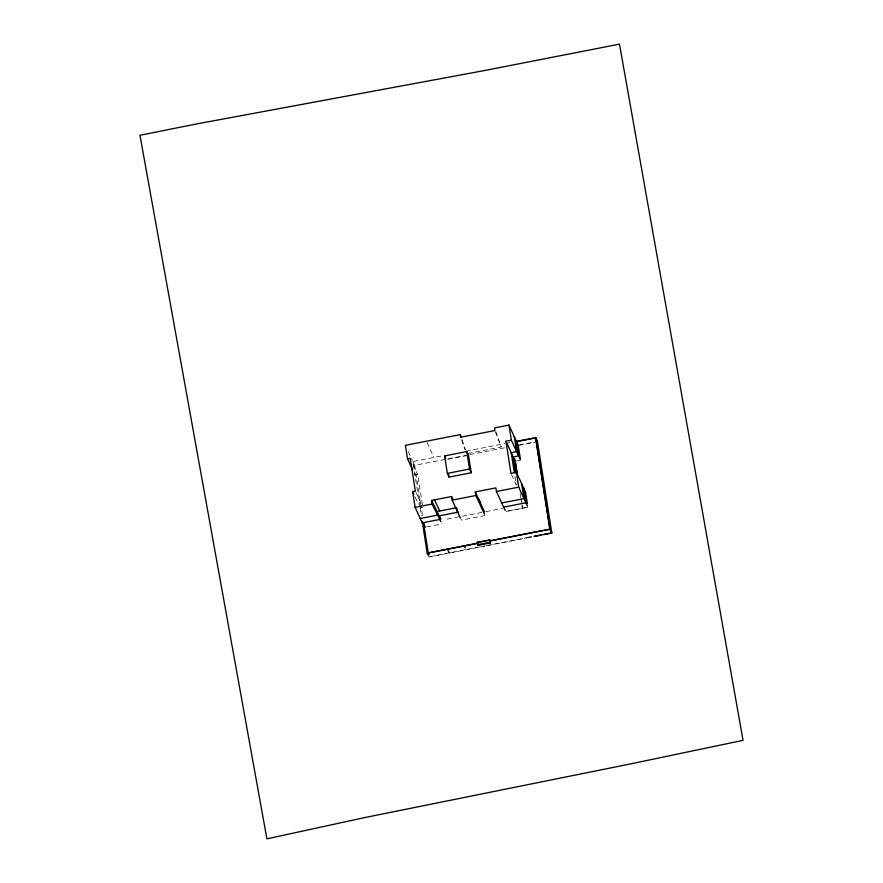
<?xml version="1.0" encoding="UTF-8"?>
<svg xmlns="http://www.w3.org/2000/svg" width="883" height="883" viewBox="0 0 883 883"><rect width="100%" height="100%" fill="white"/><g stroke="black" fill="none" stroke-linecap="round" stroke-linejoin="round"><path stroke-width="0.66" stroke-dasharray="4.42 3.31" d="M522.14 505.076L522.703 508.685L522.118 505.827M419.922 506.588L412.88 461.544L441.941 455.871M466.003 451.18L504.701 443.63M506.014 443.376L509.933 442.615M467.747 453.531L501.191 447.008L495.948 431.732M412.88 461.544L414.624 465.341L468.409 454.844M469.756 454.579L506.069 447.504M519.491 444.877L533.608 442.129M518.266 445.507L534.767 442.284M447.637 459.37L465.882 455.805M422.416 504.778L417.692 474.546L414.999 475.065L413.84 472.537M516.235 461.081L520.573 460.242M420.142 507.935L422.836 507.405M481.875 512.438L443.917 519.69M485.793 511.676L502.504 508.409M426.655 526.93L442.019 523.928M485.065 515.529L461.39 520.153L461.036 519.403M527.913 507.173L505.639 511.522L525.782 507.67M429.988 556.632L484.712 545.948M486.047 545.694L528.829 537.35M530.363 537.228L428.961 557.007L428.089 555.109M511.489 474.469L516.235 484.789L514.557 474.105M427.041 442.46L433.928 457.438M408.288 451.555L412.306 460.297M413.089 464.535L417.692 474.546M448.277 550.992L449.149 552.89M415.926 492.405L421.688 504.91M414.966 496.665L418.41 504.16M495.385 431.82L501.191 447.008M462.052 439.712L465.562 449.911M461.588 439.778L465.098 449.966M521.08 498.299L521.721 502.372M520.164 493.354L521.544 502.118M521.985 505.849L522.361 508.255M448.972 551.268L449.248 553.056M414.624 465.341L422.637 516.566M420.131 507.902L421.39 515.948"/><path stroke-width="1.32" d="M461.18 437.162L460.308 434.613L405.418 445.319L407.527 458.807L412.692 470.043M518.266 445.507L509.005 425.109L494.502 427.935L494.91 430.551L460.716 437.228L460.308 434.613M407.527 458.807L410.209 458.288L415.352 491.147L412.67 491.676L415.12 507.361L422.582 523.586L423.63 523.376L425.374 527.173M527.35 503.564L525.584 492.295L516.378 472.273L510.959 473.332L505.948 441.268L511.367 440.22L520.142 459.292M543.762 534.623L551.809 533.045L537.46 441.379L535.716 437.582L516.467 441.334L518.829 456.456M516.522 441.71L535.551 438.001L537.306 441.798M444.613 455.893L466.776 451.566L468.487 455.297L471.224 472.769L449.061 477.096L447.35 473.365L444.613 455.893L445.76 458.376M447.35 473.365L469.513 469.039L471.224 472.769M440.904 521.687L432.074 504.05L431.511 500.44L451.61 496.522L452.747 498.994M484.491 514.281L475.86 495.506L475.297 491.897L495.871 487.891L496.434 491.5L505.142 510.429M415.12 507.361L432.074 504.05M451.61 496.522L452.173 500.131L475.86 495.506M496.434 491.5L518.707 487.151L527.482 506.224M455.44 507.924L437.052 511.511L437.615 515.12L420.253 518.509M501.71 502.957L523.983 498.619L521.654 483.729M458.752 512.041L439.215 515.849L439.789 519.458L422.262 522.879M503.63 507.14L525.904 502.791L523.608 487.99M490.131 540.749L490.473 542.946L478.056 545.374L477.758 544.723L477.383 542.339L489.8 539.921L490.208 540.926L550.054 529.248L551.809 533.045M477.416 542.526L489.822 540.098M423.63 523.376L428.233 552.835L477.769 543.166M490.175 540.749L549.811 529.116L551.555 532.913L534.171 536.301M422.206 521.18L427.217 553.211L477.791 543.343L477.383 542.339M477.758 544.723L490.175 542.294L490.473 542.946M528.829 537.35L531.5 536.82M534.381 536.445L541.08 535.142M431.511 500.44L440.904 519.204M434.414 499.877L439.789 510.981M505.948 441.268L515.153 461.29L514.756 458.774M478.741 499.072L480.109 502.041M475.297 491.897L484.502 511.919M452.173 500.131L460.462 518.155M465.142 547.879L464.27 545.981M447.405 549.094L448.277 550.992M412.67 491.676L413.818 494.171M428.233 552.835L429.105 554.734M427.217 553.211L428.089 555.109M535.716 437.582L550.054 529.248M535.551 438.001L549.811 529.116M518.211 445.131L520.363 458.895M523.84 488.498L526.169 503.376M516.235 440.827L518.597 455.937L513.178 456.997L515.683 473.023M514.27 436.577L516.632 451.677L511.213 452.736L514.347 472.769M515.562 462.968L516.191 467.041M516.621 469.767L517.041 472.482M515.363 462.626L517.03 473.31M509.005 425.109L511.367 440.22M516.378 472.273L518.707 487.151M489.8 539.921L490.175 542.294M466.776 451.566L469.513 469.039M477.758 543.1L478.056 545.374M456.743 507.67L457.306 511.29M448.641 474.403L449.061 477.096M364.679 817.581L266.909 838.85L139.956 135.265L197.428 123.786L483.398 70.75L619.48 44.15L743.045 740.351L629.877 764.049L364.679 817.581"/></g></svg>
